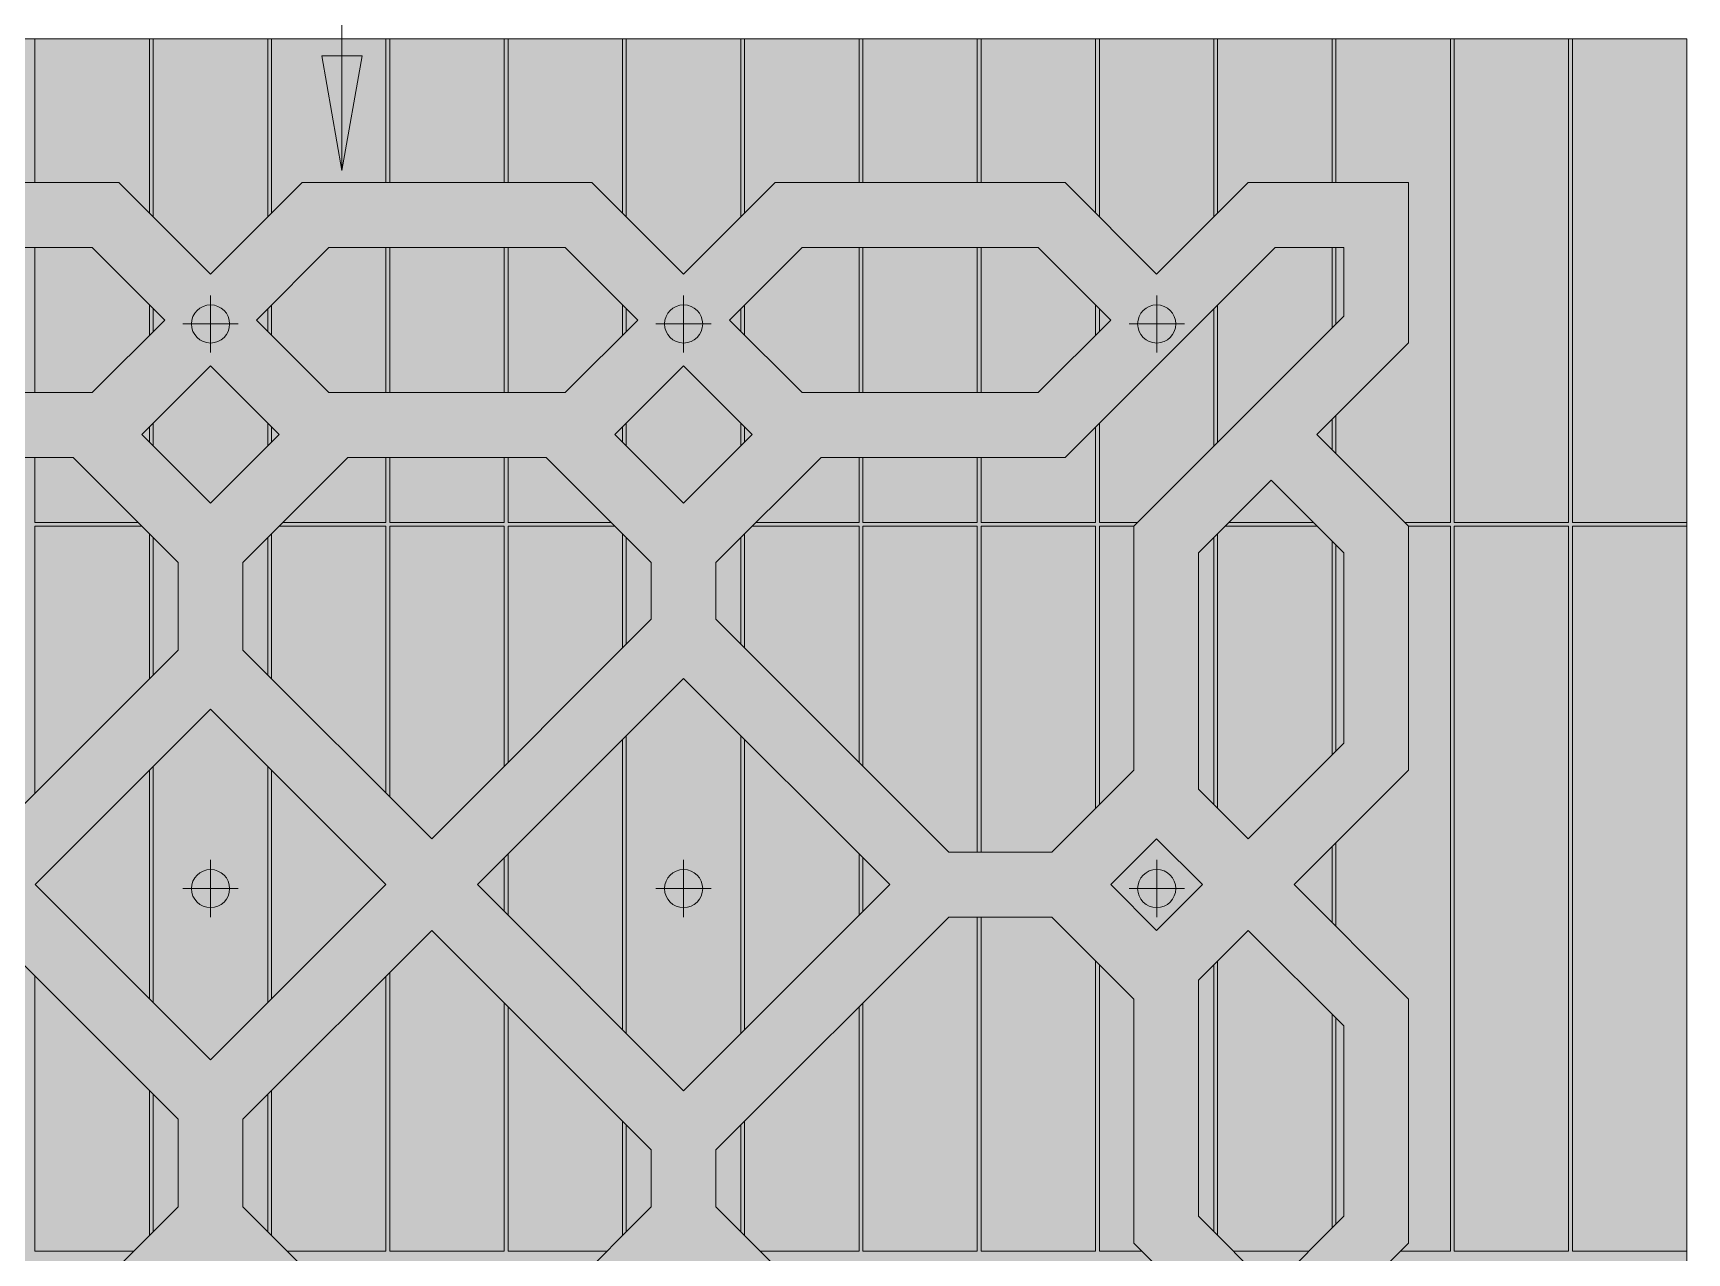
# Model space of a CAD drawing. Header units: millimetres. Extents: x -794334 to -714814, y -17806 to 22403.
# Drawn here: x -762247 to -757912, y 6057 to 9255 of the extents above; entities that cross this region are included whole.
import ezdxf
from ezdxf.xclip import XClip

# ---------------------------------------------------------------- set-up
doc = ezdxf.new("R2010")
doc.units = ezdxf.units.MM
doc.header["$XCLIPFRAME"] = 0
for name, color, linetype, lineweight in [('A-CLNG', 2, 'Continuous', 9), ('A-CLNG-PATT', 2, 'Continuous', 9), ('A-DETL-GENF', 2, 'Continuous', 9), ('A-GENM', 1, 'Continuous', 9), ('E-LITE-EQPM', 2, 'Continuous', 9), ('G-ANNO-TEXT', 3, 'Continuous', 9)]:
    doc.layers.add(name, color=color, linetype=linetype, lineweight=lineweight)

# ---------------------------------------------------------------- blocks, each defined once
blk = doc.blocks.new('PP19 Double Pattern Feature Ceiling - Type 1-V209-4252-01 ENLARGED CONCOURSE LEVEL - REFLECTED CEILING PLAN - SHEET 3')
at = {"layer": 'A-GENM'}
h = blk.add_hatch(color=256, dxfattribs=at)
h.paths.add_polyline_path([(269.1, -1809.1), (1028.8, -1809.1), (1268.9, -1569), (1509.1, -1809.1), (2268.8, -1809.1), (2508.9, -1569), (2749.1, -1809.1), (3169.3, -1809.1), (3169.3, -1388.9), (2929.1, -1148.8), (3169.3, -908.7), (3169.3, -269), (2869.1, 31.2), (3169.3, 331.3), (3169.3, 971), (2929.1, 1211.2), (3169.3, 1451.3), (3169.3, 1871.5), (2749.1, 1871.5), (2508.9, 1631.4), (2268.8, 1871.5), (1509.1, 1871.5), (1268.9, 1631.4), (1028.8, 1871.5), (269.1, 1871.5), (28.9, 1631.4), (-211.2, 1871.5), (-970.9, 1871.5), (-1211.1, 1631.4), (-1451.2, 1871.5), (-2210.9, 1871.5), (-2451.1, 1631.4), (-2691.2, 1871.5), (-3111.4, 1871.5), (-3111.4, 1451.3), (-2871.3, 1211.2), (-3111.4, 971), (-3111.4, 331.3), (-2811.2, 31.2), (-3111.4, -269), (-3111.4, -908.7), (-2871.3, -1148.8), (-3111.4, -1388.9), (-3111.4, -1809.1), (-2691.2, -1809.1), (-2451.1, -1569), (-2210.9, -1809.1), (-1451.2, -1809.1), (-1211.1, -1569), (-970.9, -1809.1), (-211.2, -1809.1), (28.9, -1569)])
h.paths.add_polyline_path([(958.5, -1639.3), (339.4, -1639.3), (149, -1448.9), (339.4, -1258.5), (958.5, -1258.5), (1148.9, -1448.9)])
h.paths.add_polyline_path([(1736.1, -1639.3), (1579.4, -1639.3), (1389, -1448.9), (1579.4, -1258.5), (2198.5, -1258.5), (2388.9, -1448.9), (2198.5, -1639.3)])
h.paths.add_polyline_path([(-900.6, -1639.3), (-1091, -1448.9), (-900.6, -1258.5), (-281.5, -1258.5), (-91.1, -1448.9), (-281.5, -1639.3), (-435.9, -1639.3)])
h.paths.add_polyline_path([(-2140.6, -1639.3), (-2331, -1448.9), (-2140.6, -1258.5), (-1521.5, -1258.5), (-1331.1, -1448.9), (-1521.9, -1639.3)])
h.paths.add_polyline_path([(2999.5, -1639.3), (2819.4, -1639.3), (2268.8, -1088.8), (1629.1, -1088.8), (1353.8, -813.5), (1353.8, -664.3), (1964.4, -53.7), (2233.7, -53.7), (2448.9, -269), (2448.9, -908.7), (2999.5, -1459.2)])
h.paths.add_polyline_path([(-2941.6, -1639.3), (-2941.6, -1459.2), (-2391, -908.7), (-2391, -269), (-2175.8, -53.7), (-1906.5, -53.7), (-1295.9, -664.3), (-1295.9, -813.5), (-1571.2, -1088.8), (-2210.9, -1088.8), (-2761.5, -1639.3)])
h.paths.add_polyline_path([(1268.9, -1328.9), (1088.9, -1148.8), (1268.9, -968.7), (1449, -1148.8), (1354.9, -1242.9)])
h.paths.add_polyline_path([(-1211.1, -1328.9), (-1391.1, -1148.8), (-1211.1, -968.7), (-1031, -1148.8), (-1125.1, -1242.9)])
h.paths.add_polyline_path([(28.9, -1328.9), (-151.1, -1148.8), (28.9, -968.7), (209, -1148.8)])
h.paths.add_polyline_path([(650.1, -1088.8), (389.1, -1088.8), (113.8, -813.5), (113.8, -583.7), (608.6, -88.9), (1184.1, -664.3), (1184.1, -813.5), (908.8, -1088.8)])
h.paths.add_polyline_path([(-331.2, -1088.8), (-850.9, -1088.8), (-1126.2, -813.5), (-1126.2, -664.3), (-550.7, -88.9), (-55.9, -583.7), (-55.9, -813.5)])
h.paths.add_polyline_path([(2809.1, -1028.7), (2618.7, -838.3), (2618.7, -219.2), (2749.1, -88.9), (2999.5, -339.3), (2999.5, -838.3), (2822.1, -1015.7)])
h.paths.add_polyline_path([(-2751.2, -1028.7), (-2941.6, -838.3), (-2941.6, -339.3), (-2691.2, -88.9), (-2560.8, -219.2), (-2560.8, -838.3), (-2608, -885.5)])
h.paths.add_polyline_path([(1268.9, -509.1), (728.7, 31.2), (1268.9, 571.4), (1809.2, 31.2), (1736.1, -41.9)])
h.paths.add_polyline_path([(-1211.1, -509.1), (-1751.3, 31.2), (-1211.1, 571.4), (-670.8, 31.2)])
h.paths.add_polyline_path([(28.9, -428.4), (-430.7, 31.2), (28.9, 490.8), (488.6, 31.2)])
h.paths.add_polyline_path([(2508.9, -88.9), (2388.9, 31.2), (2508.9, 151.2), (2629, 31.2)])
h.paths.add_polyline_path([(-2451.1, -88.9), (-2571.1, 31.2), (-2451.1, 151.2), (-2331, 31.2)])
h.paths.add_polyline_path([(1964.4, 116.1), (1353.8, 726.7), (1353.8, 875.8), (1629.1, 1151.1), (2268.8, 1151.1), (2819.4, 1701.7), (2999.5, 1701.7), (2999.5, 1521.6), (2448.9, 971), (2448.9, 331.3), (2233.7, 116.1)])
h.paths.add_polyline_path([(-2175.8, 116.1), (-2391, 331.3), (-2391, 971), (-2941.6, 1521.6), (-2941.6, 1701.7), (-2761.5, 1701.7), (-2210.9, 1151.1), (-1571.2, 1151.1), (-1295.9, 875.8), (-1295.9, 726.7), (-1906.5, 116.1)])
h.paths.add_polyline_path([(608.6, 151.2), (113.8, 646), (113.8, 875.8), (389.1, 1151.1), (908.8, 1151.1), (1184.1, 875.8), (1184.1, 726.7)])
h.paths.add_polyline_path([(2749.1, 151.2), (2618.7, 281.6), (2618.7, 900.7), (2809.1, 1091.1), (2999.5, 900.7), (2999.5, 401.7), (2822.1, 224.3)])
h.paths.add_polyline_path([(-550.7, 151.2), (-1126.2, 726.7), (-1126.2, 875.8), (-850.9, 1151.1), (-331.2, 1151.1), (-55.9, 875.8), (-55.9, 646), (-435.9, 266.1)])
h.paths.add_polyline_path([(-2691.2, 151.2), (-2941.6, 401.7), (-2941.6, 900.7), (-2751.2, 1091.1), (-2560.8, 900.7), (-2560.8, 281.6), (-2608, 234.4)])
h.paths.add_polyline_path([(1268.9, 1031.1), (1088.9, 1211.2), (1268.9, 1391.2), (1449, 1211.2)])
h.paths.add_polyline_path([(28.9, 1031.1), (-151.1, 1211.2), (28.9, 1391.2), (209, 1211.2)])
h.paths.add_polyline_path([(-1211.1, 1031.1), (-1391.1, 1211.2), (-1211.1, 1391.2), (-1031, 1211.2)])
h.paths.add_polyline_path([(650.1, 1320.9), (339.4, 1320.9), (149, 1511.3), (339.4, 1701.7), (958.5, 1701.7), (1148.9, 1511.3), (958.5, 1320.9)])
h.paths.add_polyline_path([(1736.1, 1320.9), (1579.4, 1320.9), (1389, 1511.3), (1579.4, 1701.7), (2198.5, 1701.7), (2388.9, 1511.3), (2198.5, 1320.9)])
h.paths.add_polyline_path([(-900.6, 1320.9), (-1091, 1511.3), (-900.6, 1701.7), (-281.5, 1701.7), (-91.1, 1511.3), (-281.5, 1320.9), (-435.9, 1320.9)])
h.paths.add_polyline_path([(-1521.9, 1320.9), (-2140.6, 1320.9), (-2331, 1511.3), (-2140.6, 1701.7), (-1521.5, 1701.7), (-1331.1, 1511.3), (-1521.5, 1320.9)])
for p, q in [((-211.2, 1871.5), (-970.9, 1871.5)), ((-970.9, 1871.5), (-211.2, 1871.5)), ((28.9, 1631.4), (-211.2, 1871.5)), ((-211.2, 1871.5), (28.9, 1631.4)), ((269.1, 1871.5), (28.9, 1631.4)), ((28.9, 1631.4), (269.1, 1871.5)), ((1028.8, 1871.5), (269.1, 1871.5)), ((269.1, 1871.5), (1028.8, 1871.5)), ((1268.9, 1631.4), (1028.8, 1871.5)), ((1028.8, 1871.5), (1268.9, 1631.4)), ((1509.1, 1871.5), (1268.9, 1631.4)), ((1268.9, 1631.4), (1509.1, 1871.5)), ((2268.8, 1871.5), (1509.1, 1871.5)), ((1509.1, 1871.5), (2268.8, 1871.5)), ((2508.9, 1631.4), (2268.8, 1871.5)), ((2268.8, 1871.5), (2508.9, 1631.4)), ((2749.1, 1871.5), (2508.9, 1631.4)), ((2508.9, 1631.4), (2749.1, 1871.5)), ((3169.3, 1871.5), (2749.1, 1871.5)), ((2749.1, 1871.5), (3169.3, 1871.5)), ((3169.3, 1451.3), (3169.3, 1871.5)), ((3169.3, 1871.5), (3169.3, 1451.3)), ((-900.6, 1701.7), (-281.5, 1701.7)), ((-281.5, 1701.7), (-900.6, 1701.7)), ((-281.5, 1701.7), (-91.1, 1511.3)), ((-91.1, 1511.3), (-281.5, 1701.7)), ((149, 1511.3), (339.4, 1701.7)), ((339.4, 1701.7), (149, 1511.3)), ((339.4, 1701.7), (958.5, 1701.7)), ((958.5, 1701.7), (339.4, 1701.7)), ((958.5, 1701.7), (1148.9, 1511.3)), ((1148.9, 1511.3), (958.5, 1701.7)), ((1389, 1511.3), (1579.4, 1701.7)), ((1579.4, 1701.7), (1389, 1511.3)), ((1579.4, 1701.7), (2198.5, 1701.7)), ((2198.5, 1701.7), (1579.4, 1701.7)), ((2198.5, 1701.7), (2388.9, 1511.3)), ((2388.9, 1511.3), (2198.5, 1701.7)), ((2268.8, 1151.1), (2819.4, 1701.7)), ((2819.4, 1701.7), (2268.8, 1151.1)), ((2819.4, 1701.7), (2999.5, 1701.7)), ((2999.5, 1701.7), (2819.4, 1701.7)), ((2999.5, 1701.7), (2999.5, 1521.6)), ((2999.5, 1521.6), (2999.5, 1701.7)), ((2999.5, 1521.6), (2448.9, 971)), ((2448.9, 971), (2999.5, 1521.6)), ((-91.1, 1511.3), (-281.5, 1320.9)), ((-281.5, 1320.9), (-91.1, 1511.3)), ((339.4, 1320.9), (149, 1511.3)), ((149, 1511.3), (339.4, 1320.9)), ((1148.9, 1511.3), (958.5, 1320.9)), ((958.5, 1320.9), (1148.9, 1511.3)), ((1579.4, 1320.9), (1389, 1511.3)), ((1389, 1511.3), (1579.4, 1320.9)), ((2388.9, 1511.3), (2198.5, 1320.9)), ((2198.5, 1320.9), (2388.9, 1511.3)), ((2929.1, 1211.2), (3169.3, 1451.3)), ((3169.3, 1451.3), (2929.1, 1211.2)), ((-151.1, 1211.2), (28.9, 1391.2)), ((28.9, 1391.2), (-151.1, 1211.2)), ((28.9, 1391.2), (209, 1211.2)), ((209, 1211.2), (28.9, 1391.2)), ((1088.9, 1211.2), (1268.9, 1391.2)), ((1268.9, 1391.2), (1088.9, 1211.2)), ((1268.9, 1391.2), (1449, 1211.2)), ((1449, 1211.2), (1268.9, 1391.2)), ((-281.5, 1320.9), (-900.6, 1320.9)), ((-900.6, 1320.9), (-281.5, 1320.9)), ((958.5, 1320.9), (339.4, 1320.9)), ((339.4, 1320.9), (958.5, 1320.9)), ((2198.5, 1320.9), (1579.4, 1320.9)), ((1579.4, 1320.9), (2198.5, 1320.9)), ((28.9, 1031.1), (-151.1, 1211.2)), ((-151.1, 1211.2), (28.9, 1031.1)), ((209, 1211.2), (28.9, 1031.1)), ((28.9, 1031.1), (209, 1211.2)), ((1268.9, 1031.1), (1088.9, 1211.2)), ((1088.9, 1211.2), (1268.9, 1031.1)), ((1449, 1211.2), (1268.9, 1031.1)), ((1268.9, 1031.1), (1449, 1211.2)), ((3169.3, 971), (2929.1, 1211.2)), ((2929.1, 1211.2), (3169.3, 971)), ((-850.9, 1151.1), (-331.2, 1151.1)), ((-331.2, 1151.1), (-850.9, 1151.1)), ((-331.2, 1151.1), (-55.9, 875.8)), ((-55.9, 875.8), (-331.2, 1151.1)), ((113.8, 875.8), (389.1, 1151.1)), ((389.1, 1151.1), (113.8, 875.8)), ((389.1, 1151.1), (908.8, 1151.1)), ((908.8, 1151.1), (389.1, 1151.1)), ((908.8, 1151.1), (1184.1, 875.8)), ((1184.1, 875.8), (908.8, 1151.1)), ((1353.8, 875.8), (1629.1, 1151.1)), ((1629.1, 1151.1), (1353.8, 875.8)), ((1629.1, 1151.1), (2268.8, 1151.1)), ((2268.8, 1151.1), (1629.1, 1151.1)), ((2618.7, 900.7), (2809.1, 1091.1)), ((2809.1, 1091.1), (2618.7, 900.7)), ((2809.1, 1091.1), (2999.5, 900.7)), ((2999.5, 900.7), (2809.1, 1091.1)), ((2448.9, 971), (2448.9, 331.3)), ((2448.9, 331.3), (2448.9, 971)), ((3169.3, 331.3), (3169.3, 971)), ((3169.3, 971), (3169.3, 331.3)), ((-55.9, 875.8), (-55.9, 646)), ((-55.9, 646), (-55.9, 875.8)), ((113.8, 646), (113.8, 875.8)), ((113.8, 875.8), (113.8, 646)), ((1184.1, 875.8), (1184.1, 726.7)), ((1184.1, 726.7), (1184.1, 875.8)), ((1353.8, 726.7), (1353.8, 875.8)), ((1353.8, 875.8), (1353.8, 726.7)), ((2618.7, 281.6), (2618.7, 900.7)), ((2618.7, 900.7), (2618.7, 281.6)), ((2999.5, 900.7), (2999.5, 401.7)), ((2999.5, 401.7), (2999.5, 900.7)), ((1184.1, 726.7), (608.6, 151.2)), ((608.6, 151.2), (1184.1, 726.7)), ((1964.4, 116.1), (1353.8, 726.7)), ((1353.8, 726.7), (1964.4, 116.1)), ((-55.9, 646), (-550.7, 151.2)), ((-550.7, 151.2), (-55.9, 646)), ((608.6, 151.2), (113.8, 646)), ((113.8, 646), (608.6, 151.2)), ((728.7, 31.2), (1268.9, 571.4)), ((1268.9, 571.4), (728.7, 31.2)), ((1268.9, 571.4), (1809.2, 31.2)), ((1809.2, 31.2), (1268.9, 571.4)), ((-430.7, 31.2), (28.9, 490.8)), ((28.9, 490.8), (-430.7, 31.2)), ((28.9, 490.8), (488.6, 31.2)), ((488.6, 31.2), (28.9, 490.8)), ((2999.5, 401.7), (2749.1, 151.2)), ((2749.1, 151.2), (2999.5, 401.7)), ((2448.9, 331.3), (2233.7, 116.1)), ((2233.7, 116.1), (2448.9, 331.3)), ((2869.1, 31.2), (3169.3, 331.3)), ((3169.3, 331.3), (2869.1, 31.2)), ((2749.1, 151.2), (2618.7, 281.6)), ((2618.7, 281.6), (2749.1, 151.2)), ((2388.9, 31.2), (2508.9, 151.2)), ((2508.9, 151.2), (2388.9, 31.2)), ((2508.9, 151.2), (2629, 31.2)), ((2629, 31.2), (2508.9, 151.2)), ((2233.7, 116.1), (1964.4, 116.1)), ((1964.4, 116.1), (2233.7, 116.1)), ((28.9, -428.4), (-430.7, 31.2)), ((-430.7, 31.2), (28.9, -428.4)), ((488.6, 31.2), (28.9, -428.4)), ((28.9, -428.4), (488.6, 31.2)), ((1268.9, -509.1), (728.7, 31.2)), ((728.7, 31.2), (1268.9, -509.1)), ((1809.2, 31.2), (1268.9, -509.1)), ((1268.9, -509.1), (1809.2, 31.2)), ((2508.9, -88.9), (2388.9, 31.2)), ((2388.9, 31.2), (2508.9, -88.9)), ((2629, 31.2), (2508.9, -88.9)), ((2508.9, -88.9), (2629, 31.2)), ((3169.3, -269), (2869.1, 31.2)), ((2869.1, 31.2), (3169.3, -269)), ((1353.8, -664.3), (1964.4, -53.7)), ((1964.4, -53.7), (1353.8, -664.3)), ((1964.4, -53.7), (2233.7, -53.7)), ((2233.7, -53.7), (1964.4, -53.7)), ((2233.7, -53.7), (2448.9, -269)), ((2448.9, -269), (2233.7, -53.7)), ((-550.7, -88.9), (-55.9, -583.7)), ((-55.9, -583.7), (-550.7, -88.9)), ((113.8, -583.7), (608.6, -88.9)), ((608.6, -88.9), (113.8, -583.7)), ((608.6, -88.9), (1184.1, -664.3)), ((1184.1, -664.3), (608.6, -88.9)), ((2618.7, -219.2), (2749.1, -88.9)), ((2749.1, -88.9), (2618.7, -219.2)), ((2749.1, -88.9), (2999.5, -339.3)), ((2999.5, -339.3), (2749.1, -88.9)), ((2618.7, -838.3), (2618.7, -219.2)), ((2618.7, -219.2), (2618.7, -838.3)), ((2448.9, -269), (2448.9, -908.7)), ((2448.9, -908.7), (2448.9, -269)), ((3169.3, -908.7), (3169.3, -269)), ((3169.3, -269), (3169.3, -908.7)), ((2999.5, -339.3), (2999.5, -838.3)), ((2999.5, -838.3), (2999.5, -339.3)), ((-55.9, -583.7), (-55.9, -813.5)), ((-55.9, -813.5), (-55.9, -583.7)), ((113.8, -813.5), (113.8, -583.7)), ((113.8, -583.7), (113.8, -813.5)), ((1184.1, -664.3), (1184.1, -813.5)), ((1184.1, -813.5), (1184.1, -664.3)), ((1353.8, -813.5), (1353.8, -664.3)), ((1353.8, -664.3), (1353.8, -813.5)), ((-55.9, -813.5), (-331.2, -1088.8)), ((-331.2, -1088.8), (-55.9, -813.5)), ((389.1, -1088.8), (113.8, -813.5)), ((113.8, -813.5), (389.1, -1088.8)), ((1184.1, -813.5), (908.8, -1088.8)), ((908.8, -1088.8), (1184.1, -813.5)), ((1629.1, -1088.8), (1353.8, -813.5)), ((1353.8, -813.5), (1629.1, -1088.8)), ((2809.1, -1028.7), (2618.7, -838.3)), ((2618.7, -838.3), (2809.1, -1028.7)), ((2999.5, -838.3), (2809.1, -1028.7)), ((2809.1, -1028.7), (2999.5, -838.3)), ((2448.9, -908.7), (2999.5, -1459.2)), ((2999.5, -1459.2), (2448.9, -908.7)), ((2929.1, -1148.8), (3169.3, -908.7)), ((3169.3, -908.7), (2929.1, -1148.8))]:
    blk.add_line(p, q, dxfattribs=at)
blk = doc.blocks.new('*U1029')
at = {"layer": 'A-CLNG-PATT', "lineweight": 25}
h = blk.add_hatch(dxfattribs=at)
h.set_pattern_fill('FP_8', color=256, style=0, pattern_type=2)
h.set_pattern_definition([(270.014, (43947.63, -8158.4), (155.663, -155.587), [37.733, -273.517]), (270.014, (43927.63, -8150.12), (155.663, -155.587), [46.017, -265.233]), (180.014, (43993.66, -8216.12), (-155.663, 155.587), [46.017, -265.233]), (180.014, (43985.37, -8196.12), (-155.663, 155.587), [37.733, -273.517]), (225.014, (44001.3, -8180.18), (-155.663, 155.587), [22.539, -197.548]), (225.014, (44015.45, -8194.32), (-155.663, 155.587), [30.823, -189.264]), (135.014, (44037.25, -8216.11), (155.587, 155.663), [30.823, -189.264]), (135.014, (44045.53, -8196.1), (155.587, 155.663), [22.539, -197.548]), (180.014, (44083.26, -8196.1), (-155.663, 155.587), [37.733, -273.517]), (180.014, (44083.27, -8216.1), (-155.663, 155.587), [46.017, -265.233]), (270.014, (44103.25, -8150.08), (155.663, -155.587), [46.017, -265.233]), (270.014, (44083.25, -8158.37), (155.663, -155.587), [37.733, -273.517]), (135.014, (44083.25, -8158.37), (155.587, 155.663), [22.539, -197.548]), (135.014, (44103.25, -8150.08), (155.587, 155.663), [30.823, -189.264]), (225.014, (44103.24, -8106.49), (-155.663, 155.587), [30.823, -189.264]), (225.014, (44083.24, -8098.2), (-155.663, 155.587), [22.539, -197.548]), (270.014, (44083.23, -8060.47), (155.663, -155.587), [37.733, -273.517]), (270.014, (44103.23, -8060.47), (155.663, -155.587), [46.017, -265.233]), (180.014, (44083.23, -8040.47), (-155.663, 155.587), [46.017, -265.233]), (180.014, (44083.23, -8060.47), (-155.663, 155.587), [37.733, -273.517]), (225.014, (44045.5, -8060.48), (-155.663, 155.587), [22.539, -197.548]), (225.014, (44037.2, -8040.49), (-155.663, 155.587), [30.823, -189.264]), (315.014, (43993.62, -8040.5), (155.587, 155.663), [30.823, -189.264]), (315.014, (43985.34, -8060.5), (155.587, 155.663), [22.539, -197.548]), (180.014, (43985.34, -8060.5), (-155.663, 155.587), [37.733, -273.517]), (180.014, (43993.62, -8040.5), (-155.663, 155.587), [46.017, -265.233]), (270.014, (43927.6, -8060.51), (155.663, -155.587), [46.017, -265.233]), (270.014, (43947.6, -8060.5), (155.663, -155.587), [37.733, -273.517]), (315.014, (43947.61, -8098.24), (155.587, 155.663), [22.539, -197.548]), (315.014, (43927.62, -8106.53), (155.587, 155.663), [30.823, -189.264]), (225.014, (43949.42, -8128.32), (-155.663, 155.587), [30.823, -189.264]), (225.014, (43963.56, -8142.46), (-155.663, 155.587), [22.539, -197.548]), (225.014, (44001.28, -8076.43), (-155.663, 155.587), [53.362, -166.725]), (225.014, (44015.42, -8090.57), (-155.663, 155.587), [53.362, -166.725]), (225.014, (44053.17, -8128.3), (-155.663, 155.587), [53.362, -166.725]), (225.014, (44067.31, -8142.43), (-155.663, 155.587), [53.362, -166.725]), (315.014, (43963.56, -8142.46), (155.587, 155.663), [53.362, -166.725]), (315.014, (43977.7, -8128.31), (155.587, 155.663), [53.362, -166.725]), (135.014, (44053.17, -8128.3), (155.587, 155.663), [53.362, -166.725]), (135.014, (44067.3, -8114.15), (155.587, 155.663), [53.362, -166.725])])
h.paths.add_polyline_path([(13229.9, 1205), (20969.9, 1205), (20969.9, 5660), (13229.9, 5660), (13229.9, 1504.9)])
h.paths.add_polyline_path([(19340, 1602.8), (18580.2, 1602.8), (18340.1, 1842.9), (18100, 1602.8), (17340.2, 1602.8), (17100.1, 1842.9), (16860, 1602.8), (16100.2, 1602.8), (15860.1, 1842.9), (15620, 1602.8), (14860.2, 1602.8), (14620.1, 1842.9), (14380, 1602.8), (13959.8, 1602.8), (13959.8, 2023), (14199.9, 2263.1), (13959.8, 2503.2), (13959.8, 3142.9), (14259.9, 3443), (13959.8, 3743.2), (13959.8, 4382.9), (14199.9, 4623), (13959.8, 4863.1), (13959.8, 5283.3), (14380, 5283.3), (14620.1, 5043.2), (14860.2, 5283.3), (15620, 5283.3), (15860.1, 5043.2), (16100.2, 5283.3), (16860, 5283.3), (17100.1, 5043.2), (17340.2, 5283.3), (18100, 5283.3), (18340.1, 5043.2), (18580.2, 5283.3), (19340, 5283.3), (19580.1, 5043.2), (19820.2, 5283.3), (20240.4, 5283.3), (20240.4, 4863.1), (20000.3, 4623), (20240.4, 4382.9), (20240.4, 3743.2), (19940.3, 3443), (20240.4, 3142.9), (20240.4, 2503.2), (20000.3, 2263.1), (20240.4, 2023), (20240.4, 1602.8), (19820.2, 1602.8), (19580.1, 1842.9), (19460, 1722.8)])
h.paths.add_polyline_path([(17679.8, 1772.5), (18029.6, 1772.5), (18220, 1962.9), (18029.6, 2153.3), (17410.5, 2153.3), (17220.1, 1962.9), (17410.5, 1772.5)])
h.paths.add_polyline_path([(19269.6, 1772.5), (19460, 1962.9), (19269.6, 2153.3), (18650.5, 2153.3), (18460.1, 1962.9), (18650.5, 1772.5), (18807.3, 1772.5)])
h.paths.add_polyline_path([(16170.5, 1772.5), (16789.6, 1772.5), (16980, 1962.9), (16789.6, 2153.3), (16170.5, 2153.3), (15980.1, 1962.9), (16100.2, 1842.9)])
h.paths.add_polyline_path([(15549.6, 1772.5), (15740, 1962.9), (15549.2, 2153.3), (14930.5, 2153.3), (14740.1, 1962.9), (14930.5, 1772.5), (15549.2, 1772.5)])
h.paths.add_polyline_path([(19893.3, 1772.5), (20070.6, 1772.5), (20070.6, 1952.6), (19520.1, 2503.2), (19520.1, 3142.9), (19304.8, 3358.2), (19035.6, 3358.2), (18425, 2747.6), (18425, 2598.4), (18700.3, 2323.1), (19340, 2323.1), (19890.5, 1772.5)])
h.paths.add_polyline_path([(14129.6, 1772.5), (14309.6, 1772.5), (14860.2, 2323.1), (15499.9, 2323.1), (15775.2, 2598.4), (15775.2, 2747.6), (15164.6, 3358.2), (14895.4, 3358.2), (14680.1, 3142.9), (14680.1, 2503.2), (14129.6, 1952.6)])
h.paths.add_polyline_path([(18340.1, 2083), (18520.2, 2263.1), (18340.1, 2443.2), (18160, 2263.1), (18254.1, 2169)])
h.paths.add_polyline_path([(15860.1, 2083), (16040.2, 2263.1), (15860.1, 2443.2), (15680, 2263.1), (15774.1, 2169)])
h.paths.add_polyline_path([(17100.1, 2083), (17280.2, 2263.1), (17100.1, 2443.2), (16920, 2263.1), (17015.2, 2167.9)])
h.paths.add_polyline_path([(17460.3, 2323.1), (17979.9, 2323.1), (18255.2, 2598.4), (18255.2, 2747.6), (17679.8, 3323), (17185, 2828.2), (17185, 2598.4), (17410.5, 2372.8)])
h.paths.add_polyline_path([(16739.9, 2323.1), (17015.2, 2598.4), (17015.2, 2828.2), (16520.4, 3323), (15945, 2747.6), (15945, 2598.4), (16220.3, 2323.1), (16635.2, 2323.1)])
h.paths.add_polyline_path([(14319.9, 2383.1), (14510.3, 2573.5), (14510.3, 3192.6), (14380, 3323), (14129.6, 3072.6), (14129.6, 2573.5), (14309.6, 2393.4)])
h.paths.add_polyline_path([(19880.2, 2383.1), (20070.6, 2573.5), (20070.6, 3072.6), (19820.2, 3323), (19689.8, 3192.6), (19689.8, 2573.5), (19760.2, 2503.2)])
h.paths.add_polyline_path([(18340.1, 2902.8), (18880.3, 3443), (18340.1, 3983.3), (17799.8, 3443), (18255.2, 2987.7)])
h.paths.add_polyline_path([(15860.1, 2902.8), (16400.3, 3443), (15860.1, 3983.3), (15319.8, 3443), (15775.2, 2987.7)])
h.paths.add_polyline_path([(17100.1, 2983.4), (17559.7, 3443), (17100.1, 3902.7), (16640.5, 3443), (17015.2, 3068.3)])
h.paths.add_polyline_path([(19580.1, 3323), (19700.1, 3443), (19580.1, 3563.1), (19460, 3443), (19544.9, 3358.2)])
h.paths.add_polyline_path([(14620.1, 3323), (14740.1, 3443), (14620.1, 3563.1), (14500, 3443), (14510.3, 3432.7)])
h.paths.add_polyline_path([(19304.8, 3527.9), (19520.1, 3743.2), (19520.1, 4382.9), (20070.6, 4933.5), (20070.6, 5113.5), (19890.5, 5113.5), (19340, 4563), (18700.3, 4563), (18425, 4287.7), (18425, 4138.5), (19035.6, 3527.9)])
h.paths.add_polyline_path([(14895.4, 3527.9), (15164.6, 3527.9), (15775.2, 4138.5), (15775.2, 4287.7), (15499.9, 4563), (14860.2, 4563), (14309.6, 5113.5), (14129.6, 5113.5), (14129.6, 4933.5), (14680.1, 4382.9), (14680.1, 3743.2), (14860.2, 3563.1)])
h.paths.add_polyline_path([(17679.8, 3563.1), (18255.2, 4138.5), (18255.2, 4287.7), (17979.9, 4563), (17460.3, 4563), (17185, 4287.7), (17185, 4057.9), (17559.7, 3683.2)])
h.paths.add_polyline_path([(19820.2, 3563.1), (20070.6, 3813.5), (20070.6, 4312.6), (19880.2, 4503), (19689.8, 4312.6), (19689.8, 3693.5), (19700.1, 3683.2)])
h.paths.add_polyline_path([(16520.4, 3563.1), (17015.2, 4057.9), (17015.2, 4287.7), (16739.9, 4563), (16220.3, 4563), (15945, 4287.7), (15945, 4138.5), (16400.3, 3683.2)])
h.paths.add_polyline_path([(14380, 3563.1), (14510.3, 3693.5), (14510.3, 4312.6), (14319.9, 4503), (14129.6, 4312.6), (14129.6, 3813.5), (14259.9, 3683.2)])
h.paths.add_polyline_path([(15860.1, 4442.9), (16040.2, 4623), (15860.1, 4803.1), (15680, 4623), (15775.2, 4527.8)])
h.paths.add_polyline_path([(17100.1, 4442.9), (17280.2, 4623), (17100.1, 4803.1), (16920, 4623), (17015.2, 4527.8)])
h.paths.add_polyline_path([(18340.1, 4442.9), (18520.2, 4623), (18340.1, 4803.1), (18160, 4623), (18255.2, 4527.8)])
h.paths.add_polyline_path([(18029.6, 4732.8), (18220, 4923.2), (18029.6, 5113.5), (17410.5, 5113.5), (17220.1, 4923.2), (17410.5, 4732.8), (17979.9, 4732.8)])
h.paths.add_polyline_path([(19269.6, 4732.8), (19460, 4923.2), (19269.6, 5113.5), (18650.5, 5113.5), (18460.1, 4923.2), (18650.5, 4732.8), (18807.3, 4732.8)])
h.paths.add_polyline_path([(16220.3, 4732.8), (16789.6, 4732.8), (16980, 4923.2), (16789.6, 5113.5), (16170.5, 5113.5), (15980.1, 4923.2), (16170.5, 4732.8)])
h.paths.add_polyline_path([(15549.6, 4732.8), (15740, 4923.2), (15549.2, 5113.5), (14930.5, 5113.5), (14740.1, 4923.2), (14930.5, 4732.8), (15549.2, 4732.8)])
at = {"layer": 'A-CLNG'}
for p, q in [((20969.9, 5660), (13229.9, 5660)), ((13229.9, 5660), (20969.9, 5660)), ((16939.9, 5660), (16639.9, 5660)), ((16639.9, 5283.3), (16639.9, 5660)), ((16639.9, 5660), (16939.9, 5660)), ((16939.9, 5660), (16939.9, 5203.4)), ((17249.9, 5660), (16949.9, 5660)), ((16949.9, 5193.4), (16949.9, 5660)), ((16949.9, 5660), (17249.9, 5660)), ((17249.9, 5660), (17249.9, 5193)), ((17559.9, 5660), (17259.9, 5660)), ((17259.9, 5203), (17259.9, 5660)), ((17259.9, 5660), (17559.9, 5660)), ((17559.9, 5660), (17559.9, 5283.3)), ((17869.9, 5660), (17569.9, 5660)), ((17569.9, 5283.3), (17569.9, 5660)), ((17569.9, 5660), (17869.9, 5660)), ((17869.9, 5660), (17869.9, 5283.3)), ((18179.9, 5660), (17879.9, 5660)), ((17879.9, 5283.3), (17879.9, 5660)), ((17879.9, 5660), (18179.9, 5660)), ((18179.9, 5660), (18179.9, 5203.4)), ((18489.9, 5660), (18189.9, 5660)), ((18189.9, 5193.4), (18189.9, 5660)), ((18189.9, 5660), (18489.9, 5660)), ((18489.9, 5660), (18489.9, 5193)), ((18799.9, 5660), (18499.9, 5660)), ((18499.9, 5203), (18499.9, 5660)), ((18499.9, 5660), (18799.9, 5660)), ((18799.9, 5660), (18799.9, 5283.3)), ((19109.9, 5660), (18809.9, 5660)), ((18809.9, 5283.3), (18809.9, 5660)), ((18809.9, 5660), (19109.9, 5660)), ((19109.9, 5660), (19109.9, 5283.3)), ((19419.9, 5660), (19119.9, 5660)), ((19119.9, 5283.3), (19119.9, 5660)), ((19119.9, 5660), (19419.9, 5660)), ((19419.9, 5660), (19419.9, 5203.4)), ((19729.9, 5660), (19429.9, 5660)), ((19429.9, 5193.4), (19429.9, 5660)), ((19429.9, 5660), (19729.9, 5660)), ((19729.9, 5660), (19729.9, 5193)), ((20039.9, 5660), (19739.9, 5660)), ((19739.9, 5203), (19739.9, 5660)), ((19739.9, 5660), (20039.9, 5660)), ((20039.9, 5660), (20039.9, 5283.3)), ((20349.9, 5660), (20049.9, 5660)), ((20049.9, 5283.3), (20049.9, 5660)), ((20049.9, 5660), (20349.9, 5660)), ((20349.9, 5660), (20349.9, 4392.5)), ((20659.9, 5660), (20359.9, 5660)), ((20359.9, 4392.5), (20359.9, 5660)), ((20359.9, 5660), (20659.9, 5660)), ((20659.9, 5660), (20659.9, 4392.5)), ((20969.9, 5660), (20669.9, 5660)), ((20669.9, 4392.5), (20669.9, 5660)), ((20669.9, 5660), (20969.9, 5660)), ((20969.9, 1205), (20969.9, 5660)), ((20969.9, 5660), (20969.9, 1205)), ((20969.9, 4392.5), (20969.9, 5660)), ((20969.9, 5660), (20969.9, 4392.5)), ((16639.9, 4732.8), (16639.9, 5113.5)), ((17559.9, 5113.5), (17559.9, 4732.8)), ((17569.9, 4732.8), (17569.9, 5113.5)), ((17869.9, 5113.5), (17869.9, 4732.8)), ((17879.9, 4732.8), (17879.9, 5113.5)), ((18799.9, 5113.5), (18799.9, 4732.8)), ((18809.9, 4732.8), (18809.9, 5113.5)), ((19109.9, 5113.5), (19109.9, 4732.8)), ((19119.9, 4732.8), (19119.9, 5113.5)), ((20039.9, 5113.5), (20039.9, 4902.7)), ((20049.9, 4912.7), (20049.9, 5113.5)), ((16939.9, 4963.3), (16939.9, 4883)), ((16949.9, 4893), (16949.9, 4953.3)), ((17249.9, 4952.9), (17249.9, 4893.4)), ((17259.9, 4883.4), (17259.9, 4962.9)), ((18179.9, 4963.3), (18179.9, 4883)), ((18189.9, 4893), (18189.9, 4953.3)), ((18489.9, 4952.9), (18489.9, 4893.4)), ((18499.9, 4883.4), (18499.9, 4962.9)), ((19419.9, 4963.3), (19419.9, 4883)), ((19429.9, 4893), (19429.9, 4953.3)), ((19729.9, 4952.9), (19729.9, 4592.7)), ((19739.9, 4602.7), (19739.9, 4962.9)), ((16939.9, 4642.9), (16939.9, 4603.1)), ((16949.9, 4593.1), (16949.9, 4652.9)), ((17249.9, 4653.3), (17249.9, 4592.7)), ((17259.9, 4602.7), (17259.9, 4643.3)), ((18179.9, 4642.9), (18179.9, 4603.1)), ((18189.9, 4593.1), (18189.9, 4652.9)), ((18489.9, 4653.3), (18489.9, 4592.7)), ((18499.9, 4602.7), (18499.9, 4643.3)), ((19419.9, 4642.9), (19419.9, 4392.5)), ((19429.9, 4392.5), (19429.9, 4652.9)), ((20039.9, 4662.6), (20039.9, 4583.4)), ((20049.9, 4573.4), (20049.9, 4672.6)), ((16639.9, 4392.5), (16639.9, 4563)), ((17559.9, 4563), (17559.9, 4392.5)), ((17569.9, 4392.5), (17569.9, 4563)), ((17869.9, 4563), (17869.9, 4392.5)), ((17879.9, 4392.5), (17879.9, 4563)), ((18799.9, 4563), (18799.9, 4392.5)), ((18809.9, 4392.5), (18809.9, 4563)), ((19109.9, 4563), (19109.9, 4392.5)), ((19119.9, 4392.5), (19119.9, 4563)), ((16910.4, 4392.5), (16639.9, 4392.5)), ((16639.9, 3682.6), (16639.9, 4382.5)), ((16639.9, 4382.5), (16920.4, 4382.5)), ((17279.8, 4382.5), (17559.9, 4382.5)), ((17559.9, 4392.5), (17289.8, 4392.5)), ((17559.9, 4382.5), (17559.9, 3683)), ((17869.9, 4392.5), (17569.9, 4392.5)), ((17569.9, 3673), (17569.9, 4382.5)), ((17569.9, 4382.5), (17869.9, 4382.5)), ((17869.9, 4382.5), (17869.9, 3753.2)), ((18150.4, 4392.5), (17879.9, 4392.5)), ((17879.9, 3763.2), (17879.9, 4382.5)), ((17879.9, 4382.5), (18160.4, 4382.5)), ((18519.8, 4382.5), (18799.9, 4382.5)), ((18799.9, 4392.5), (18529.8, 4392.5)), ((18799.9, 4382.5), (18799.9, 3763.6)), ((19109.9, 4392.5), (18809.9, 4392.5)), ((18809.9, 3753.6), (18809.9, 4382.5)), ((18809.9, 4382.5), (19109.9, 4382.5)), ((19109.9, 4382.5), (19109.9, 3527.9)), ((19419.9, 4392.5), (19119.9, 4392.5)), ((19119.9, 3527.9), (19119.9, 4382.5)), ((19119.9, 4382.5), (19419.9, 4382.5)), ((19419.9, 4382.5), (19419.9, 3643)), ((19529.7, 4392.5), (19429.9, 4392.5)), ((19429.9, 3653), (19429.9, 4382.5)), ((19429.9, 4382.5), (19520.1, 4382.5)), ((19759.8, 4382.5), (20000.7, 4382.5)), ((19990.7, 4392.5), (19769.8, 4392.5)), ((20349.9, 4392.5), (20230.8, 4392.5)), ((20240.4, 4382.5), (20349.9, 4382.5)), ((20349.9, 4382.5), (20349.9, 2482.5)), ((20659.9, 4392.5), (20359.9, 4392.5)), ((20359.9, 2482.5), (20359.9, 4382.5)), ((20359.9, 4382.5), (20659.9, 4382.5)), ((20659.9, 4382.5), (20659.9, 2482.5)), ((20969.9, 4392.5), (20669.9, 4392.5)), ((20669.9, 2482.5), (20669.9, 4382.5)), ((20669.9, 4382.5), (20969.9, 4382.5)), ((20969.9, 2482.5), (20969.9, 4382.5)), ((20969.9, 4382.5), (20969.9, 2482.5)), ((16939.9, 4363), (16939.9, 3982.6)), ((16949.9, 3992.6), (16949.9, 4353)), ((17249.9, 4352.6), (17249.9, 3993)), ((17259.9, 3983), (17259.9, 4362.6)), ((18179.9, 4363), (18179.9, 4063.2)), ((18189.9, 4073.2), (18189.9, 4353)), ((18489.9, 4352.6), (18489.9, 4073.6)), ((18499.9, 4063.6), (18499.9, 4362.6)), ((19729.9, 4352.6), (19729.9, 3653.4)), ((19739.9, 3643.4), (19739.9, 4362.6)), ((20039.9, 4343.3), (20039.9, 3782.8)), ((20049.9, 3792.8), (20049.9, 4333.3)), ((18179.9, 3823.1), (18179.9, 3063)), ((18189.9, 3053), (18189.9, 3833.1)), ((18489.9, 3833.5), (18489.9, 3052.6)), ((18499.9, 3062.6), (18499.9, 3823.5)), ((16939.9, 3742.5), (16939.9, 3143.6)), ((16949.9, 3133.6), (16949.9, 3752.5)), ((17249.9, 3752.9), (17249.9, 3133.2)), ((17259.9, 3143.2), (17259.9, 3742.9)), ((17869.9, 3513.1), (17869.9, 3373)), ((17879.9, 3363), (17879.9, 3523.1)), ((18799.9, 3523.5), (18799.9, 3362.6)), ((18809.9, 3372.6), (18809.9, 3513.5)), ((20039.9, 3542.7), (20039.9, 3343.4)), ((20049.9, 3333.4), (20049.9, 3552.7)), ((19109.9, 3358.2), (19109.9, 2482.5)), ((19119.9, 2482.5), (19119.9, 3358.2)), ((17569.9, 2482.5), (17569.9, 3213.1)), ((19419.9, 3243.1), (19419.9, 2482.5)), ((19429.9, 2482.5), (19429.9, 3233.1)), ((19729.9, 3232.7), (19729.9, 2533.5)), ((19739.9, 2523.5), (19739.9, 3242.7)), ((16639.9, 2482.5), (16639.9, 3203.5)), ((17559.9, 3203.1), (17559.9, 2482.5)), ((17869.9, 3132.9), (17869.9, 2482.5)), ((17879.9, 2482.5), (17879.9, 3122.9)), ((18799.9, 3122.5), (18799.9, 2482.5)), ((18809.9, 2482.5), (18809.9, 3132.5)), ((20039.9, 3103.3), (20039.9, 2542.8)), ((20049.9, 2552.8), (20049.9, 3093.3)), ((16939.9, 2903.5), (16939.9, 2523.1)), ((16949.9, 2533.1), (16949.9, 2893.5)), ((17249.9, 2893.1), (17249.9, 2533.5)), ((17259.9, 2523.5), (17259.9, 2903.1)), ((18179.9, 2822.9), (18179.9, 2523.1)), ((18499.9, 2523.5), (18499.9, 2822.5)), ((18189.9, 2533.1), (18189.9, 2812.9)), ((18489.9, 2812.5), (18489.9, 2533.5)), ((16899.3, 2482.5), (16639.9, 2482.5)), ((17559.9, 2482.5), (17300.9, 2482.5)), ((17869.9, 2482.5), (17569.9, 2482.5)), ((18139.3, 2482.5), (17879.9, 2482.5)), ((18799.9, 2482.5), (18540.9, 2482.5)), ((19109.9, 2482.5), (18809.9, 2482.5)), ((19419.9, 2482.5), (19119.9, 2482.5)), ((19540.7, 2482.5), (19429.9, 2482.5)), ((19979.6, 2482.5), (19780.9, 2482.5)), ((20349.9, 2482.5), (20219.7, 2482.5)), ((20659.9, 2482.5), (20359.9, 2482.5)), ((20969.9, 2482.5), (20669.9, 2482.5))]:
    blk.add_line(p, q, dxfattribs=at)
at = {"layer": 'A-GENM'}
blk.add_blockref('PP19 Double Pattern Feature Ceiling - Type 1-V209-4252-01 ENLARGED CONCOURSE LEVEL - REFLECTED CEILING PLAN - SHEET 3', (17071.1, 3411.9), dxfattribs=at)
blk = doc.blocks.new('LGF_DL_SAA_LowPower_DL1a - LGF_DL_SAA_LowPower_DL1a-8854269-4150-01 CONCOURSE LEVEL - REFLECTED CEILING PLAN')
at = {"layer": 'A-DETL-GENF'}
for p, q in [((0, -75), (0, 75)), ((72.5, 0), (-72.5, 0))]:
    blk.add_line(p, q, dxfattribs=at)
blk.add_circle((0, 0), 50, dxfattribs=at)
blk = doc.blocks.new('C-1-PP19-AR-4150-01-B_20250901-115810_EXDOWNLIGHT')
at = {"layer": 'E-LITE-EQPM', "extrusion": (0, 0, -1), "rotation": 180}
for p in [(17099.9, 4912.9), (15859.9, 4912.9), (14619.9, 4912.9), (17099.9, 3432.7), (15859.9, 3432.7), (14619.9, 3432.8)]:
    blk.add_blockref('LGF_DL_SAA_LowPower_DL1a - LGF_DL_SAA_LowPower_DL1a-8854269-4150-01 CONCOURSE LEVEL - REFLECTED CEILING PLAN', p, dxfattribs=at)

msp = doc.modelspace()

# ---------------------------------------------------------------- hatches: boundary and pattern name
at = {"layer": 'G-ANNO-TEXT'}
msp.add_hatch(color=7, dxfattribs=at).paths.add_polyline_path([(-761437.9, 8894.5), (-761385, 9194.5), (-761490.8, 9194.5)])

# ---------------------------------------------------------------- linework, layer by layer
at = {"layer": 'G-ANNO-TEXT', "color": 10}
for p, q in [((-761437.9, 8894.5), (-761437.9, 16370.4)), ((-761385, 9194.5), (-761490.8, 9194.5)), ((-761490.8, 9194.5), (-761437.9, 8894.5)), ((-761437.9, 8894.5), (-761385, 9194.5))]:
    msp.add_line(p, q, dxfattribs=at)

# ---------------------------------------------------------------- block references
ref = msp.add_blockref('C-1-PP19-AR-4150-01-B_20250901-115810_EXDOWNLIGHT', (-744682.4, 3579))
XClip(ref).set_block_clipping_path([(-45801.3280238605, -9620.0029952967), (23704.0078937773, 10334.9999958097)])
msp.add_blockref('*U1029', (-778882.4, 3579))

doc.saveas('drawing.dxf')
